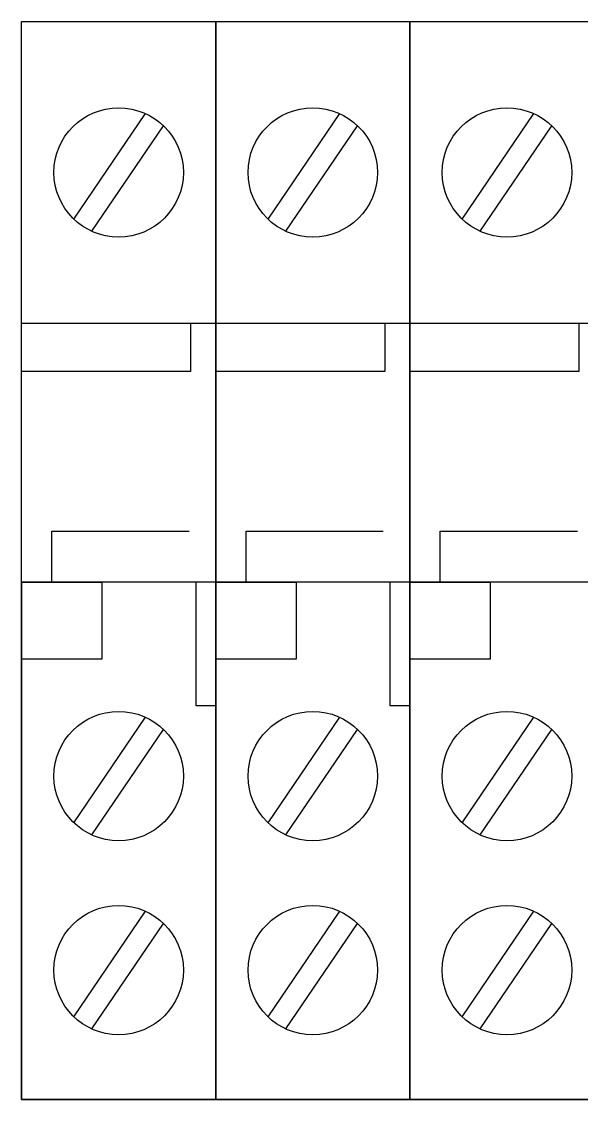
# Model space of a CAD drawing. Header units: millimetres. Extents: x 2139 to 5034, y 655 to 2700.
# Drawn here: x 3857.9 to 3898.8, y 1468 to 1546.7 of the extents above; entities that cross this region are included whole.
import ezdxf

# ---------------------------------------------------------------- set-up
doc = ezdxf.new("R2010")
doc.units = ezdxf.units.MM

msp = doc.modelspace()

# ---------------------------------------------------------------- linework, layer by layer
at = {"color": 7}
for points in [[(3857.938, 1546.711), (3872.1, 1546.711), (3872.1, 1468.033), (3857.938, 1468.033)], [(3857.938, 1546.711), (3872.1, 1546.711), (3872.1, 1524.681), (3857.938, 1524.681)], [(3857.938, 1546.711), (3872.1, 1546.711), (3872.1, 1468.033), (3857.938, 1468.033)], [(3857.938, 1546.711), (3872.1, 1546.711), (3872.1, 1524.681), (3857.938, 1524.681)], [(3857.938, 1546.711), (3872.1, 1546.711), (3872.1, 1468.033), (3857.938, 1468.033)], [(3857.938, 1546.711), (3872.1, 1546.711), (3872.1, 1524.681), (3857.938, 1524.681)], [(3857.938, 1546.711), (3872.1, 1546.711), (3872.1, 1468.033), (3857.938, 1468.033)], [(3857.938, 1546.711), (3872.1, 1546.711), (3872.1, 1524.681), (3857.938, 1524.681)], [(3857.938, 1546.711), (3872.1, 1546.711), (3872.1, 1468.033), (3857.938, 1468.033)], [(3857.938, 1546.711), (3872.1, 1546.711), (3872.1, 1524.681), (3857.938, 1524.681)], [(3857.938, 1546.711), (3872.1, 1546.711), (3872.1, 1468.033), (3857.938, 1468.033)], [(3857.938, 1546.711), (3872.1, 1546.711), (3872.1, 1524.681), (3857.938, 1524.681)], [(3857.938, 1546.711), (3872.1, 1546.711), (3872.1, 1468.033), (3857.938, 1468.033)], [(3857.938, 1546.711), (3872.1, 1546.711), (3872.1, 1524.681), (3857.938, 1524.681)], [(3857.938, 1546.711), (3872.1, 1546.711), (3872.1, 1468.033), (3857.938, 1468.033)], [(3857.938, 1546.711), (3872.1, 1546.711), (3872.1, 1524.681), (3857.938, 1524.681)], [(3857.938, 1546.711), (3872.1, 1546.711), (3872.1, 1468.033), (3857.938, 1468.033)], [(3857.938, 1546.711), (3872.1, 1546.711), (3872.1, 1524.681), (3857.938, 1524.681)], [(3857.938, 1546.711), (3872.1, 1546.711), (3872.1, 1468.033), (3857.938, 1468.033)], [(3857.938, 1546.711), (3872.1, 1546.711), (3872.1, 1524.681), (3857.938, 1524.681)], [(3857.938, 1546.711), (3872.1, 1546.711), (3872.1, 1468.033), (3857.938, 1468.033)], [(3857.938, 1546.711), (3872.1, 1546.711), (3872.1, 1524.681), (3857.938, 1524.681)], [(3857.938, 1546.711), (3872.1, 1546.711), (3872.1, 1468.033), (3857.938, 1468.033)], [(3857.938, 1546.711), (3872.1, 1546.711), (3872.1, 1524.681), (3857.938, 1524.681)], [(3857.938, 1546.711), (3872.1, 1546.711), (3872.1, 1468.033), (3857.938, 1468.033)], [(3857.938, 1546.711), (3872.1, 1546.711), (3872.1, 1524.681), (3857.938, 1524.681)], [(3857.938, 1546.711), (3872.1, 1546.711), (3872.1, 1468.033), (3857.938, 1468.033)], [(3857.938, 1546.711), (3872.1, 1546.711), (3872.1, 1524.681), (3857.938, 1524.681)], [(3857.938, 1546.711), (3872.1, 1546.711), (3872.1, 1468.033), (3857.938, 1468.033)], [(3857.938, 1546.711), (3872.1, 1546.711), (3872.1, 1524.681), (3857.938, 1524.681)], [(3857.938, 1546.711), (3872.1, 1546.711), (3872.1, 1468.033), (3857.938, 1468.033)], [(3857.938, 1546.711), (3872.1, 1546.711), (3872.1, 1524.681), (3857.938, 1524.681)], [(3857.938, 1546.711), (3872.1, 1546.711), (3872.1, 1468.033), (3857.938, 1468.033)], [(3857.938, 1546.711), (3872.1, 1546.711), (3872.1, 1524.681), (3857.938, 1524.681)], [(3857.938, 1546.711), (3872.1, 1546.711), (3872.1, 1468.033), (3857.938, 1468.033)], [(3857.938, 1546.711), (3872.1, 1546.711), (3872.1, 1524.681), (3857.938, 1524.681)], [(3857.938, 1546.711), (3872.1, 1546.711), (3872.1, 1468.033), (3857.938, 1468.033)], [(3857.938, 1546.711), (3872.1, 1546.711), (3872.1, 1524.681), (3857.938, 1524.681)], [(3857.938, 1546.711), (3872.1, 1546.711), (3872.1, 1468.033), (3857.938, 1468.033)], [(3857.938, 1546.711), (3872.1, 1546.711), (3872.1, 1524.681), (3857.938, 1524.681)], [(3872.1, 1546.711), (3886.262, 1546.711), (3886.262, 1468.033), (3872.1, 1468.033)], [(3872.1, 1546.711), (3886.262, 1546.711), (3886.262, 1524.681), (3872.1, 1524.681)], [(3872.1, 1546.711), (3886.262, 1546.711), (3886.262, 1468.033), (3872.1, 1468.033)], [(3872.1, 1546.711), (3886.262, 1546.711), (3886.262, 1524.681), (3872.1, 1524.681)], [(3872.1, 1546.711), (3886.262, 1546.711), (3886.262, 1468.033), (3872.1, 1468.033)], [(3872.1, 1546.711), (3886.262, 1546.711), (3886.262, 1524.681), (3872.1, 1524.681)], [(3872.1, 1546.711), (3886.262, 1546.711), (3886.262, 1468.033), (3872.1, 1468.033)], [(3872.1, 1546.711), (3886.262, 1546.711), (3886.262, 1524.681), (3872.1, 1524.681)], [(3872.1, 1546.711), (3886.262, 1546.711), (3886.262, 1468.033), (3872.1, 1468.033)], [(3872.1, 1546.711), (3886.262, 1546.711), (3886.262, 1524.681), (3872.1, 1524.681)], [(3872.1, 1546.711), (3886.262, 1546.711), (3886.262, 1468.033), (3872.1, 1468.033)], [(3872.1, 1546.711), (3886.262, 1546.711), (3886.262, 1524.681), (3872.1, 1524.681)], [(3872.1, 1546.711), (3886.262, 1546.711), (3886.262, 1468.033), (3872.1, 1468.033)], [(3872.1, 1546.711), (3886.262, 1546.711), (3886.262, 1524.681), (3872.1, 1524.681)], [(3872.1, 1546.711), (3886.262, 1546.711), (3886.262, 1468.033), (3872.1, 1468.033)], [(3872.1, 1546.711), (3886.262, 1546.711), (3886.262, 1524.681), (3872.1, 1524.681)], [(3872.1, 1546.711), (3886.262, 1546.711), (3886.262, 1468.033), (3872.1, 1468.033)], [(3872.1, 1546.711), (3886.262, 1546.711), (3886.262, 1524.681), (3872.1, 1524.681)], [(3872.1, 1546.711), (3886.262, 1546.711), (3886.262, 1468.033), (3872.1, 1468.033)], [(3872.1, 1546.711), (3886.262, 1546.711), (3886.262, 1524.681), (3872.1, 1524.681)], [(3872.1, 1546.711), (3886.262, 1546.711), (3886.262, 1468.033), (3872.1, 1468.033)], [(3872.1, 1546.711), (3886.262, 1546.711), (3886.262, 1524.681), (3872.1, 1524.681)], [(3872.1, 1546.711), (3886.262, 1546.711), (3886.262, 1468.033), (3872.1, 1468.033)], [(3872.1, 1546.711), (3886.262, 1546.711), (3886.262, 1524.681), (3872.1, 1524.681)], [(3872.1, 1546.711), (3886.262, 1546.711), (3886.262, 1468.033), (3872.1, 1468.033)], [(3872.1, 1546.711), (3886.262, 1546.711), (3886.262, 1524.681), (3872.1, 1524.681)], [(3872.1, 1546.711), (3886.262, 1546.711), (3886.262, 1468.033), (3872.1, 1468.033)], [(3872.1, 1546.711), (3886.262, 1546.711), (3886.262, 1524.681), (3872.1, 1524.681)], [(3872.1, 1546.711), (3886.262, 1546.711), (3886.262, 1468.033), (3872.1, 1468.033)], [(3872.1, 1546.711), (3886.262, 1546.711), (3886.262, 1524.681), (3872.1, 1524.681)], [(3872.1, 1546.711), (3886.262, 1546.711), (3886.262, 1468.033), (3872.1, 1468.033)], [(3872.1, 1546.711), (3886.262, 1546.711), (3886.262, 1524.681), (3872.1, 1524.681)], [(3872.1, 1546.711), (3886.262, 1546.711), (3886.262, 1468.033), (3872.1, 1468.033)], [(3872.1, 1546.711), (3886.262, 1546.711), (3886.262, 1524.681), (3872.1, 1524.681)], [(3872.1, 1546.711), (3886.262, 1546.711), (3886.262, 1468.033), (3872.1, 1468.033)], [(3872.1, 1546.711), (3886.262, 1546.711), (3886.262, 1524.681), (3872.1, 1524.681)], [(3872.1, 1546.711), (3886.262, 1546.711), (3886.262, 1468.033), (3872.1, 1468.033)], [(3872.1, 1546.711), (3886.262, 1546.711), (3886.262, 1524.681), (3872.1, 1524.681)], [(3872.1, 1546.711), (3886.262, 1546.711), (3886.262, 1468.033), (3872.1, 1468.033)], [(3872.1, 1546.711), (3886.262, 1546.711), (3886.262, 1524.681), (3872.1, 1524.681)], [(3886.262, 1546.711), (3900.424, 1546.711), (3900.424, 1468.033), (3886.262, 1468.033)], [(3886.262, 1546.711), (3900.424, 1546.711), (3900.424, 1524.681), (3886.262, 1524.681)], [(3886.262, 1546.711), (3900.424, 1546.711), (3900.424, 1468.033), (3886.262, 1468.033)], [(3886.262, 1546.711), (3900.424, 1546.711), (3900.424, 1524.681), (3886.262, 1524.681)], [(3886.262, 1546.711), (3900.424, 1546.711), (3900.424, 1468.033), (3886.262, 1468.033)], [(3886.262, 1546.711), (3900.424, 1546.711), (3900.424, 1524.681), (3886.262, 1524.681)], [(3886.262, 1546.711), (3900.424, 1546.711), (3900.424, 1468.033), (3886.262, 1468.033)], [(3886.262, 1546.711), (3900.424, 1546.711), (3900.424, 1524.681), (3886.262, 1524.681)], [(3886.262, 1546.711), (3900.424, 1546.711), (3900.424, 1468.033), (3886.262, 1468.033)], [(3886.262, 1546.711), (3900.424, 1546.711), (3900.424, 1524.681), (3886.262, 1524.681)], [(3886.262, 1546.711), (3900.424, 1546.711), (3900.424, 1468.033), (3886.262, 1468.033)], [(3886.262, 1546.711), (3900.424, 1546.711), (3900.424, 1524.681), (3886.262, 1524.681)], [(3886.262, 1546.711), (3900.424, 1546.711), (3900.424, 1468.033), (3886.262, 1468.033)], [(3886.262, 1546.711), (3900.424, 1546.711), (3900.424, 1524.681), (3886.262, 1524.681)], [(3886.262, 1546.711), (3900.424, 1546.711), (3900.424, 1468.033), (3886.262, 1468.033)], [(3886.262, 1546.711), (3900.424, 1546.711), (3900.424, 1524.681), (3886.262, 1524.681)], [(3886.262, 1546.711), (3900.424, 1546.711), (3900.424, 1468.033), (3886.262, 1468.033)], [(3886.262, 1546.711), (3900.424, 1546.711), (3900.424, 1524.681), (3886.262, 1524.681)], [(3886.262, 1546.711), (3900.424, 1546.711), (3900.424, 1468.033), (3886.262, 1468.033)], [(3886.262, 1546.711), (3900.424, 1546.711), (3900.424, 1524.681), (3886.262, 1524.681)], [(3886.262, 1546.711), (3900.424, 1546.711), (3900.424, 1468.033), (3886.262, 1468.033)], [(3886.262, 1546.711), (3900.424, 1546.711), (3900.424, 1524.681), (3886.262, 1524.681)], [(3886.262, 1546.711), (3900.424, 1546.711), (3900.424, 1468.033), (3886.262, 1468.033)], [(3886.262, 1546.711), (3900.424, 1546.711), (3900.424, 1524.681), (3886.262, 1524.681)], [(3886.262, 1546.711), (3900.424, 1546.711), (3900.424, 1468.033), (3886.262, 1468.033)], [(3886.262, 1546.711), (3900.424, 1546.711), (3900.424, 1524.681), (3886.262, 1524.681)], [(3886.262, 1546.711), (3900.424, 1546.711), (3900.424, 1468.033), (3886.262, 1468.033)], [(3886.262, 1546.711), (3900.424, 1546.711), (3900.424, 1524.681), (3886.262, 1524.681)], [(3886.262, 1546.711), (3900.424, 1546.711), (3900.424, 1468.033), (3886.262, 1468.033)], [(3886.262, 1546.711), (3900.424, 1546.711), (3900.424, 1524.681), (3886.262, 1524.681)], [(3886.262, 1546.711), (3900.424, 1546.711), (3900.424, 1468.033), (3886.262, 1468.033)], [(3886.262, 1546.711), (3900.424, 1546.711), (3900.424, 1524.681), (3886.262, 1524.681)], [(3886.262, 1546.711), (3900.424, 1546.711), (3900.424, 1468.033), (3886.262, 1468.033)], [(3886.262, 1546.711), (3900.424, 1546.711), (3900.424, 1524.681), (3886.262, 1524.681)], [(3886.262, 1546.711), (3900.424, 1546.711), (3900.424, 1468.033), (3886.262, 1468.033)], [(3886.262, 1546.711), (3900.424, 1546.711), (3900.424, 1524.681), (3886.262, 1524.681)], [(3886.262, 1546.711), (3900.424, 1546.711), (3900.424, 1468.033), (3886.262, 1468.033)], [(3886.262, 1546.711), (3900.424, 1546.711), (3900.424, 1524.681), (3886.262, 1524.681)], [(3886.262, 1546.711), (3900.424, 1546.711), (3900.424, 1468.033), (3886.262, 1468.033)], [(3886.262, 1546.711), (3900.424, 1546.711), (3900.424, 1524.681), (3886.262, 1524.681)], [(3857.938, 1468.033), (3872.1, 1468.033), (3872.1, 1505.798), (3857.938, 1505.798)], [(3857.938, 1505.798), (3863.801, 1505.798), (3863.801, 1500.162), (3857.938, 1500.162)], [(3857.938, 1468.033), (3872.1, 1468.033), (3872.1, 1505.798), (3857.938, 1505.798)], [(3857.938, 1505.798), (3863.801, 1505.798), (3863.801, 1500.162), (3857.938, 1500.162)], [(3857.938, 1468.033), (3872.1, 1468.033), (3872.1, 1505.798), (3857.938, 1505.798)], [(3857.938, 1505.798), (3863.801, 1505.798), (3863.801, 1500.162), (3857.938, 1500.162)], [(3857.938, 1468.033), (3872.1, 1468.033), (3872.1, 1505.798), (3857.938, 1505.798)], [(3857.938, 1505.798), (3863.801, 1505.798), (3863.801, 1500.162), (3857.938, 1500.162)], [(3857.938, 1468.033), (3872.1, 1468.033), (3872.1, 1505.798), (3857.938, 1505.798)], [(3857.938, 1505.798), (3863.801, 1505.798), (3863.801, 1500.162), (3857.938, 1500.162)], [(3857.938, 1468.033), (3872.1, 1468.033), (3872.1, 1505.798), (3857.938, 1505.798)], [(3857.938, 1505.798), (3863.801, 1505.798), (3863.801, 1500.162), (3857.938, 1500.162)], [(3857.938, 1468.033), (3872.1, 1468.033), (3872.1, 1505.798), (3857.938, 1505.798)], [(3857.938, 1505.798), (3863.801, 1505.798), (3863.801, 1500.162), (3857.938, 1500.162)], [(3857.938, 1468.033), (3872.1, 1468.033), (3872.1, 1505.798), (3857.938, 1505.798)], [(3857.938, 1505.798), (3863.801, 1505.798), (3863.801, 1500.162), (3857.938, 1500.162)], [(3857.938, 1468.033), (3872.1, 1468.033), (3872.1, 1505.798), (3857.938, 1505.798)], [(3857.938, 1505.798), (3863.801, 1505.798), (3863.801, 1500.162), (3857.938, 1500.162)], [(3857.938, 1468.033), (3872.1, 1468.033), (3872.1, 1505.798), (3857.938, 1505.798)], [(3857.938, 1505.798), (3863.801, 1505.798), (3863.801, 1500.162), (3857.938, 1500.162)], [(3857.938, 1468.033), (3872.1, 1468.033), (3872.1, 1505.798), (3857.938, 1505.798)], [(3857.938, 1505.798), (3863.801, 1505.798), (3863.801, 1500.162), (3857.938, 1500.162)], [(3857.938, 1468.033), (3872.1, 1468.033), (3872.1, 1505.798), (3857.938, 1505.798)], [(3857.938, 1505.798), (3863.801, 1505.798), (3863.801, 1500.162), (3857.938, 1500.162)], [(3857.938, 1468.033), (3872.1, 1468.033), (3872.1, 1505.798), (3857.938, 1505.798)], [(3857.938, 1505.798), (3863.801, 1505.798), (3863.801, 1500.162), (3857.938, 1500.162)], [(3857.938, 1468.033), (3872.1, 1468.033), (3872.1, 1505.798), (3857.938, 1505.798)], [(3857.938, 1505.798), (3863.801, 1505.798), (3863.801, 1500.162), (3857.938, 1500.162)], [(3857.938, 1468.033), (3872.1, 1468.033), (3872.1, 1505.798), (3857.938, 1505.798)], [(3857.938, 1505.798), (3863.801, 1505.798), (3863.801, 1500.162), (3857.938, 1500.162)], [(3857.938, 1468.033), (3872.1, 1468.033), (3872.1, 1505.798), (3857.938, 1505.798)], [(3857.938, 1505.798), (3863.801, 1505.798), (3863.801, 1500.162), (3857.938, 1500.162)], [(3857.938, 1468.033), (3872.1, 1468.033), (3872.1, 1505.798), (3857.938, 1505.798)], [(3857.938, 1505.798), (3863.801, 1505.798), (3863.801, 1500.162), (3857.938, 1500.162)], [(3857.938, 1468.033), (3872.1, 1468.033), (3872.1, 1505.798), (3857.938, 1505.798)], [(3857.938, 1505.798), (3863.801, 1505.798), (3863.801, 1500.162), (3857.938, 1500.162)], [(3857.938, 1468.033), (3872.1, 1468.033), (3872.1, 1505.798), (3857.938, 1505.798)], [(3857.938, 1505.798), (3863.801, 1505.798), (3863.801, 1500.162), (3857.938, 1500.162)], [(3857.938, 1468.033), (3872.1, 1468.033), (3872.1, 1505.798), (3857.938, 1505.798)], [(3857.938, 1505.798), (3863.801, 1505.798), (3863.801, 1500.162), (3857.938, 1500.162)], [(3872.1, 1505.798), (3870.637, 1505.798), (3870.637, 1496.785), (3872.1, 1496.785)], [(3872.1, 1505.798), (3870.637, 1505.798), (3870.637, 1496.785), (3872.1, 1496.785)], [(3872.1, 1505.798), (3870.637, 1505.798), (3870.637, 1496.785), (3872.1, 1496.785)], [(3872.1, 1505.798), (3870.637, 1505.798), (3870.637, 1496.785), (3872.1, 1496.785)], [(3872.1, 1505.798), (3870.637, 1505.798), (3870.637, 1496.785), (3872.1, 1496.785)], [(3872.1, 1505.798), (3870.637, 1505.798), (3870.637, 1496.785), (3872.1, 1496.785)], [(3872.1, 1505.798), (3870.637, 1505.798), (3870.637, 1496.785), (3872.1, 1496.785)], [(3872.1, 1505.798), (3870.637, 1505.798), (3870.637, 1496.785), (3872.1, 1496.785)], [(3872.1, 1505.798), (3870.637, 1505.798), (3870.637, 1496.785), (3872.1, 1496.785)], [(3872.1, 1505.798), (3870.637, 1505.798), (3870.637, 1496.785), (3872.1, 1496.785)], [(3872.1, 1505.798), (3870.637, 1505.798), (3870.637, 1496.785), (3872.1, 1496.785)], [(3872.1, 1505.798), (3870.637, 1505.798), (3870.637, 1496.785), (3872.1, 1496.785)], [(3872.1, 1505.798), (3870.637, 1505.798), (3870.637, 1496.785), (3872.1, 1496.785)], [(3872.1, 1505.798), (3870.637, 1505.798), (3870.637, 1496.785), (3872.1, 1496.785)], [(3872.1, 1505.798), (3870.637, 1505.798), (3870.637, 1496.785), (3872.1, 1496.785)], [(3872.1, 1505.798), (3870.637, 1505.798), (3870.637, 1496.785), (3872.1, 1496.785)], [(3872.1, 1505.798), (3870.637, 1505.798), (3870.637, 1496.785), (3872.1, 1496.785)], [(3872.1, 1505.798), (3870.637, 1505.798), (3870.637, 1496.785), (3872.1, 1496.785)], [(3872.1, 1505.798), (3870.637, 1505.798), (3870.637, 1496.785), (3872.1, 1496.785)], [(3872.1, 1505.798), (3870.637, 1505.798), (3870.637, 1496.785), (3872.1, 1496.785)], [(3872.1, 1468.033), (3886.262, 1468.033), (3886.262, 1505.798), (3872.1, 1505.798)], [(3872.1, 1505.798), (3877.963, 1505.798), (3877.963, 1500.162), (3872.1, 1500.162)], [(3872.1, 1468.033), (3886.262, 1468.033), (3886.262, 1505.798), (3872.1, 1505.798)], [(3872.1, 1505.798), (3877.963, 1505.798), (3877.963, 1500.162), (3872.1, 1500.162)], [(3872.1, 1468.033), (3886.262, 1468.033), (3886.262, 1505.798), (3872.1, 1505.798)], [(3872.1, 1505.798), (3877.963, 1505.798), (3877.963, 1500.162), (3872.1, 1500.162)], [(3872.1, 1468.033), (3886.262, 1468.033), (3886.262, 1505.798), (3872.1, 1505.798)], [(3872.1, 1505.798), (3877.963, 1505.798), (3877.963, 1500.162), (3872.1, 1500.162)], [(3872.1, 1468.033), (3886.262, 1468.033), (3886.262, 1505.798), (3872.1, 1505.798)], [(3872.1, 1505.798), (3877.963, 1505.798), (3877.963, 1500.162), (3872.1, 1500.162)], [(3872.1, 1468.033), (3886.262, 1468.033), (3886.262, 1505.798), (3872.1, 1505.798)], [(3872.1, 1505.798), (3877.963, 1505.798), (3877.963, 1500.162), (3872.1, 1500.162)], [(3872.1, 1468.033), (3886.262, 1468.033), (3886.262, 1505.798), (3872.1, 1505.798)], [(3872.1, 1505.798), (3877.963, 1505.798), (3877.963, 1500.162), (3872.1, 1500.162)], [(3872.1, 1468.033), (3886.262, 1468.033), (3886.262, 1505.798), (3872.1, 1505.798)], [(3872.1, 1505.798), (3877.963, 1505.798), (3877.963, 1500.162), (3872.1, 1500.162)], [(3872.1, 1468.033), (3886.262, 1468.033), (3886.262, 1505.798), (3872.1, 1505.798)], [(3872.1, 1505.798), (3877.963, 1505.798), (3877.963, 1500.162), (3872.1, 1500.162)], [(3872.1, 1468.033), (3886.262, 1468.033), (3886.262, 1505.798), (3872.1, 1505.798)], [(3872.1, 1505.798), (3877.963, 1505.798), (3877.963, 1500.162), (3872.1, 1500.162)], [(3872.1, 1468.033), (3886.262, 1468.033), (3886.262, 1505.798), (3872.1, 1505.798)], [(3872.1, 1505.798), (3877.963, 1505.798), (3877.963, 1500.162), (3872.1, 1500.162)], [(3872.1, 1468.033), (3886.262, 1468.033), (3886.262, 1505.798), (3872.1, 1505.798)], [(3872.1, 1505.798), (3877.963, 1505.798), (3877.963, 1500.162), (3872.1, 1500.162)], [(3872.1, 1468.033), (3886.262, 1468.033), (3886.262, 1505.798), (3872.1, 1505.798)], [(3872.1, 1505.798), (3877.963, 1505.798), (3877.963, 1500.162), (3872.1, 1500.162)], [(3872.1, 1468.033), (3886.262, 1468.033), (3886.262, 1505.798), (3872.1, 1505.798)], [(3872.1, 1505.798), (3877.963, 1505.798), (3877.963, 1500.162), (3872.1, 1500.162)], [(3872.1, 1468.033), (3886.262, 1468.033), (3886.262, 1505.798), (3872.1, 1505.798)], [(3872.1, 1505.798), (3877.963, 1505.798), (3877.963, 1500.162), (3872.1, 1500.162)], [(3872.1, 1468.033), (3886.262, 1468.033), (3886.262, 1505.798), (3872.1, 1505.798)], [(3872.1, 1505.798), (3877.963, 1505.798), (3877.963, 1500.162), (3872.1, 1500.162)], [(3872.1, 1468.033), (3886.262, 1468.033), (3886.262, 1505.798), (3872.1, 1505.798)], [(3872.1, 1505.798), (3877.963, 1505.798), (3877.963, 1500.162), (3872.1, 1500.162)], [(3872.1, 1468.033), (3886.262, 1468.033), (3886.262, 1505.798), (3872.1, 1505.798)], [(3872.1, 1505.798), (3877.963, 1505.798), (3877.963, 1500.162), (3872.1, 1500.162)], [(3872.1, 1468.033), (3886.262, 1468.033), (3886.262, 1505.798), (3872.1, 1505.798)], [(3872.1, 1505.798), (3877.963, 1505.798), (3877.963, 1500.162), (3872.1, 1500.162)], [(3872.1, 1468.033), (3886.262, 1468.033), (3886.262, 1505.798), (3872.1, 1505.798)], [(3872.1, 1505.798), (3877.963, 1505.798), (3877.963, 1500.162), (3872.1, 1500.162)], [(3886.262, 1505.798), (3884.799, 1505.798), (3884.799, 1496.785), (3886.262, 1496.785)], [(3886.262, 1505.798), (3884.799, 1505.798), (3884.799, 1496.785), (3886.262, 1496.785)], [(3886.262, 1505.798), (3884.799, 1505.798), (3884.799, 1496.785), (3886.262, 1496.785)], [(3886.262, 1505.798), (3884.799, 1505.798), (3884.799, 1496.785), (3886.262, 1496.785)], [(3886.262, 1505.798), (3884.799, 1505.798), (3884.799, 1496.785), (3886.262, 1496.785)], [(3886.262, 1505.798), (3884.799, 1505.798), (3884.799, 1496.785), (3886.262, 1496.785)], [(3886.262, 1505.798), (3884.799, 1505.798), (3884.799, 1496.785), (3886.262, 1496.785)], [(3886.262, 1505.798), (3884.799, 1505.798), (3884.799, 1496.785), (3886.262, 1496.785)], [(3886.262, 1505.798), (3884.799, 1505.798), (3884.799, 1496.785), (3886.262, 1496.785)], [(3886.262, 1505.798), (3884.799, 1505.798), (3884.799, 1496.785), (3886.262, 1496.785)], [(3886.262, 1505.798), (3884.799, 1505.798), (3884.799, 1496.785), (3886.262, 1496.785)], [(3886.262, 1505.798), (3884.799, 1505.798), (3884.799, 1496.785), (3886.262, 1496.785)], [(3886.262, 1505.798), (3884.799, 1505.798), (3884.799, 1496.785), (3886.262, 1496.785)], [(3886.262, 1505.798), (3884.799, 1505.798), (3884.799, 1496.785), (3886.262, 1496.785)], [(3886.262, 1505.798), (3884.799, 1505.798), (3884.799, 1496.785), (3886.262, 1496.785)], [(3886.262, 1505.798), (3884.799, 1505.798), (3884.799, 1496.785), (3886.262, 1496.785)], [(3886.262, 1505.798), (3884.799, 1505.798), (3884.799, 1496.785), (3886.262, 1496.785)], [(3886.262, 1505.798), (3884.799, 1505.798), (3884.799, 1496.785), (3886.262, 1496.785)], [(3886.262, 1505.798), (3884.799, 1505.798), (3884.799, 1496.785), (3886.262, 1496.785)], [(3886.262, 1505.798), (3884.799, 1505.798), (3884.799, 1496.785), (3886.262, 1496.785)], [(3886.262, 1468.033), (3900.424, 1468.033), (3900.424, 1505.798), (3886.262, 1505.798)], [(3886.262, 1505.798), (3892.125, 1505.798), (3892.125, 1500.162), (3886.262, 1500.162)], [(3886.262, 1468.033), (3900.424, 1468.033), (3900.424, 1505.798), (3886.262, 1505.798)], [(3886.262, 1505.798), (3892.125, 1505.798), (3892.125, 1500.162), (3886.262, 1500.162)], [(3886.262, 1468.033), (3900.424, 1468.033), (3900.424, 1505.798), (3886.262, 1505.798)], [(3886.262, 1505.798), (3892.125, 1505.798), (3892.125, 1500.162), (3886.262, 1500.162)], [(3886.262, 1468.033), (3900.424, 1468.033), (3900.424, 1505.798), (3886.262, 1505.798)], [(3886.262, 1505.798), (3892.125, 1505.798), (3892.125, 1500.162), (3886.262, 1500.162)], [(3886.262, 1468.033), (3900.424, 1468.033), (3900.424, 1505.798), (3886.262, 1505.798)], [(3886.262, 1505.798), (3892.125, 1505.798), (3892.125, 1500.162), (3886.262, 1500.162)], [(3886.262, 1468.033), (3900.424, 1468.033), (3900.424, 1505.798), (3886.262, 1505.798)], [(3886.262, 1505.798), (3892.125, 1505.798), (3892.125, 1500.162), (3886.262, 1500.162)], [(3886.262, 1468.033), (3900.424, 1468.033), (3900.424, 1505.798), (3886.262, 1505.798)], [(3886.262, 1505.798), (3892.125, 1505.798), (3892.125, 1500.162), (3886.262, 1500.162)], [(3886.262, 1468.033), (3900.424, 1468.033), (3900.424, 1505.798), (3886.262, 1505.798)], [(3886.262, 1505.798), (3892.125, 1505.798), (3892.125, 1500.162), (3886.262, 1500.162)], [(3886.262, 1468.033), (3900.424, 1468.033), (3900.424, 1505.798), (3886.262, 1505.798)], [(3886.262, 1505.798), (3892.125, 1505.798), (3892.125, 1500.162), (3886.262, 1500.162)], [(3886.262, 1468.033), (3900.424, 1468.033), (3900.424, 1505.798), (3886.262, 1505.798)], [(3886.262, 1505.798), (3892.125, 1505.798), (3892.125, 1500.162), (3886.262, 1500.162)], [(3886.262, 1468.033), (3900.424, 1468.033), (3900.424, 1505.798), (3886.262, 1505.798)], [(3886.262, 1505.798), (3892.125, 1505.798), (3892.125, 1500.162), (3886.262, 1500.162)], [(3886.262, 1468.033), (3900.424, 1468.033), (3900.424, 1505.798), (3886.262, 1505.798)], [(3886.262, 1505.798), (3892.125, 1505.798), (3892.125, 1500.162), (3886.262, 1500.162)], [(3886.262, 1468.033), (3900.424, 1468.033), (3900.424, 1505.798), (3886.262, 1505.798)], [(3886.262, 1505.798), (3892.125, 1505.798), (3892.125, 1500.162), (3886.262, 1500.162)], [(3886.262, 1468.033), (3900.424, 1468.033), (3900.424, 1505.798), (3886.262, 1505.798)], [(3886.262, 1505.798), (3892.125, 1505.798), (3892.125, 1500.162), (3886.262, 1500.162)], [(3886.262, 1468.033), (3900.424, 1468.033), (3900.424, 1505.798), (3886.262, 1505.798)], [(3886.262, 1505.798), (3892.125, 1505.798), (3892.125, 1500.162), (3886.262, 1500.162)], [(3886.262, 1468.033), (3900.424, 1468.033), (3900.424, 1505.798), (3886.262, 1505.798)], [(3886.262, 1505.798), (3892.125, 1505.798), (3892.125, 1500.162), (3886.262, 1500.162)], [(3886.262, 1468.033), (3900.424, 1468.033), (3900.424, 1505.798), (3886.262, 1505.798)], [(3886.262, 1505.798), (3892.125, 1505.798), (3892.125, 1500.162), (3886.262, 1500.162)], [(3886.262, 1468.033), (3900.424, 1468.033), (3900.424, 1505.798), (3886.262, 1505.798)], [(3886.262, 1505.798), (3892.125, 1505.798), (3892.125, 1500.162), (3886.262, 1500.162)], [(3886.262, 1468.033), (3900.424, 1468.033), (3900.424, 1505.798), (3886.262, 1505.798)], [(3886.262, 1505.798), (3892.125, 1505.798), (3892.125, 1500.162), (3886.262, 1500.162)], [(3886.262, 1468.033), (3900.424, 1468.033), (3900.424, 1505.798), (3886.262, 1505.798)], [(3886.262, 1505.798), (3892.125, 1505.798), (3892.125, 1500.162), (3886.262, 1500.162)]]:
    msp.add_lwpolyline(points, close=True, dxfattribs=at)
for points in [[(3861.754, 1532.286), (3866.984, 1539.988)], [(3861.754, 1532.286), (3866.984, 1539.988)], [(3861.754, 1532.286), (3866.984, 1539.988)], [(3861.754, 1532.286), (3866.984, 1539.988)], [(3861.754, 1532.286), (3866.984, 1539.988)], [(3861.754, 1532.286), (3866.984, 1539.988)], [(3861.754, 1532.286), (3866.984, 1539.988)], [(3861.754, 1532.286), (3866.984, 1539.988)], [(3861.754, 1532.286), (3866.984, 1539.988)], [(3861.754, 1532.286), (3866.984, 1539.988)], [(3861.754, 1532.286), (3866.984, 1539.988)], [(3861.754, 1532.286), (3866.984, 1539.988)], [(3861.754, 1532.286), (3866.984, 1539.988)], [(3861.754, 1532.286), (3866.984, 1539.988)], [(3861.754, 1532.286), (3866.984, 1539.988)], [(3861.754, 1532.286), (3866.984, 1539.988)], [(3861.754, 1532.286), (3866.984, 1539.988)], [(3861.754, 1532.286), (3866.984, 1539.988)], [(3861.754, 1532.286), (3866.984, 1539.988)], [(3861.754, 1532.286), (3866.984, 1539.988)], [(3875.916, 1532.286), (3881.146, 1539.988)], [(3875.916, 1532.286), (3881.146, 1539.988)], [(3875.916, 1532.286), (3881.146, 1539.988)], [(3875.916, 1532.286), (3881.146, 1539.988)], [(3875.916, 1532.286), (3881.146, 1539.988)], [(3875.916, 1532.286), (3881.146, 1539.988)], [(3875.916, 1532.286), (3881.146, 1539.988)], [(3875.916, 1532.286), (3881.146, 1539.988)], [(3875.916, 1532.286), (3881.146, 1539.988)], [(3875.916, 1532.286), (3881.146, 1539.988)], [(3875.916, 1532.286), (3881.146, 1539.988)], [(3875.916, 1532.286), (3881.146, 1539.988)], [(3875.916, 1532.286), (3881.146, 1539.988)], [(3875.916, 1532.286), (3881.146, 1539.988)], [(3875.916, 1532.286), (3881.146, 1539.988)], [(3875.916, 1532.286), (3881.146, 1539.988)], [(3875.916, 1532.286), (3881.146, 1539.988)], [(3875.916, 1532.286), (3881.146, 1539.988)], [(3875.916, 1532.286), (3881.146, 1539.988)], [(3875.916, 1532.286), (3881.146, 1539.988)], [(3890.078, 1532.286), (3895.308, 1539.988)], [(3890.078, 1532.286), (3895.308, 1539.988)], [(3890.078, 1532.286), (3895.308, 1539.988)], [(3890.078, 1532.286), (3895.308, 1539.988)], [(3890.078, 1532.286), (3895.308, 1539.988)], [(3890.078, 1532.286), (3895.308, 1539.988)], [(3890.078, 1532.286), (3895.308, 1539.988)], [(3890.078, 1532.286), (3895.308, 1539.988)], [(3890.078, 1532.286), (3895.308, 1539.988)], [(3890.078, 1532.286), (3895.308, 1539.988)], [(3890.078, 1532.286), (3895.308, 1539.988)], [(3890.078, 1532.286), (3895.308, 1539.988)], [(3890.078, 1532.286), (3895.308, 1539.988)], [(3890.078, 1532.286), (3895.308, 1539.988)], [(3890.078, 1532.286), (3895.308, 1539.988)], [(3890.078, 1532.286), (3895.308, 1539.988)], [(3890.078, 1532.286), (3895.308, 1539.988)], [(3890.078, 1532.286), (3895.308, 1539.988)], [(3890.078, 1532.286), (3895.308, 1539.988)], [(3890.078, 1532.286), (3895.308, 1539.988)], [(3863.056, 1531.403), (3868.285, 1539.104)], [(3863.056, 1531.403), (3868.285, 1539.104)], [(3863.056, 1531.403), (3868.285, 1539.104)], [(3863.056, 1531.403), (3868.285, 1539.104)], [(3863.056, 1531.403), (3868.285, 1539.104)], [(3863.056, 1531.403), (3868.285, 1539.104)], [(3863.056, 1531.403), (3868.285, 1539.104)], [(3863.056, 1531.403), (3868.285, 1539.104)], [(3863.056, 1531.403), (3868.285, 1539.104)], [(3863.056, 1531.403), (3868.285, 1539.104)], [(3863.056, 1531.403), (3868.285, 1539.104)], [(3863.056, 1531.403), (3868.285, 1539.104)], [(3863.056, 1531.403), (3868.285, 1539.104)], [(3863.056, 1531.403), (3868.285, 1539.104)], [(3863.056, 1531.403), (3868.285, 1539.104)], [(3863.056, 1531.403), (3868.285, 1539.104)], [(3863.056, 1531.403), (3868.285, 1539.104)], [(3863.056, 1531.403), (3868.285, 1539.104)], [(3863.056, 1531.403), (3868.285, 1539.104)], [(3863.056, 1531.403), (3868.285, 1539.104)], [(3877.218, 1531.403), (3882.448, 1539.104)], [(3877.218, 1531.403), (3882.448, 1539.104)], [(3877.218, 1531.403), (3882.448, 1539.104)], [(3877.218, 1531.403), (3882.448, 1539.104)], [(3877.218, 1531.403), (3882.448, 1539.104)], [(3877.218, 1531.403), (3882.448, 1539.104)], [(3877.218, 1531.403), (3882.448, 1539.104)], [(3877.218, 1531.403), (3882.448, 1539.104)], [(3877.218, 1531.403), (3882.448, 1539.104)], [(3877.218, 1531.403), (3882.448, 1539.104)], [(3877.218, 1531.403), (3882.448, 1539.104)], [(3877.218, 1531.403), (3882.448, 1539.104)], [(3877.218, 1531.403), (3882.448, 1539.104)], [(3877.218, 1531.403), (3882.448, 1539.104)], [(3877.218, 1531.403), (3882.448, 1539.104)], [(3877.218, 1531.403), (3882.448, 1539.104)], [(3877.218, 1531.403), (3882.448, 1539.104)], [(3877.218, 1531.403), (3882.448, 1539.104)], [(3877.218, 1531.403), (3882.448, 1539.104)], [(3877.218, 1531.403), (3882.448, 1539.104)], [(3891.38, 1531.403), (3896.61, 1539.104)], [(3891.38, 1531.403), (3896.61, 1539.104)], [(3891.38, 1531.403), (3896.61, 1539.104)], [(3891.38, 1531.403), (3896.61, 1539.104)], [(3891.38, 1531.403), (3896.61, 1539.104)], [(3891.38, 1531.403), (3896.61, 1539.104)], [(3891.38, 1531.403), (3896.61, 1539.104)], [(3891.38, 1531.403), (3896.61, 1539.104)], [(3891.38, 1531.403), (3896.61, 1539.104)], [(3891.38, 1531.403), (3896.61, 1539.104)], [(3891.38, 1531.403), (3896.61, 1539.104)], [(3891.38, 1531.403), (3896.61, 1539.104)], [(3891.38, 1531.403), (3896.61, 1539.104)], [(3891.38, 1531.403), (3896.61, 1539.104)], [(3891.38, 1531.403), (3896.61, 1539.104)], [(3891.38, 1531.403), (3896.61, 1539.104)], [(3891.38, 1531.403), (3896.61, 1539.104)], [(3891.38, 1531.403), (3896.61, 1539.104)], [(3891.38, 1531.403), (3896.61, 1539.104)], [(3891.38, 1531.403), (3896.61, 1539.104)], [(3870.264, 1524.681), (3870.264, 1521.16), (3857.938, 1521.16)], [(3870.264, 1524.681), (3870.264, 1521.16), (3857.938, 1521.16)], [(3870.264, 1524.681), (3870.264, 1521.16), (3857.938, 1521.16)], [(3870.264, 1524.681), (3870.264, 1521.16), (3857.938, 1521.16)], [(3870.264, 1524.681), (3870.264, 1521.16), (3857.938, 1521.16)], [(3870.264, 1524.681), (3870.264, 1521.16), (3857.938, 1521.16)], [(3870.264, 1524.681), (3870.264, 1521.16), (3857.938, 1521.16)], [(3870.264, 1524.681), (3870.264, 1521.16), (3857.938, 1521.16)], [(3870.264, 1524.681), (3870.264, 1521.16), (3857.938, 1521.16)], [(3870.264, 1524.681), (3870.264, 1521.16), (3857.938, 1521.16)], [(3870.264, 1524.681), (3870.264, 1521.16), (3857.938, 1521.16)], [(3870.264, 1524.681), (3870.264, 1521.16), (3857.938, 1521.16)], [(3870.264, 1524.681), (3870.264, 1521.16), (3857.938, 1521.16)], [(3870.264, 1524.681), (3870.264, 1521.16), (3857.938, 1521.16)], [(3870.264, 1524.681), (3870.264, 1521.16), (3857.938, 1521.16)], [(3870.264, 1524.681), (3870.264, 1521.16), (3857.938, 1521.16)], [(3870.264, 1524.681), (3870.264, 1521.16), (3857.938, 1521.16)], [(3870.264, 1524.681), (3870.264, 1521.16), (3857.938, 1521.16)], [(3870.264, 1524.681), (3870.264, 1521.16), (3857.938, 1521.16)], [(3870.264, 1524.681), (3870.264, 1521.16), (3857.938, 1521.16)], [(3884.426, 1524.681), (3884.426, 1521.16), (3872.1, 1521.16)], [(3884.426, 1524.681), (3884.426, 1521.16), (3872.1, 1521.16)], [(3884.426, 1524.681), (3884.426, 1521.16), (3872.1, 1521.16)], [(3884.426, 1524.681), (3884.426, 1521.16), (3872.1, 1521.16)], [(3884.426, 1524.681), (3884.426, 1521.16), (3872.1, 1521.16)], [(3884.426, 1524.681), (3884.426, 1521.16), (3872.1, 1521.16)], [(3884.426, 1524.681), (3884.426, 1521.16), (3872.1, 1521.16)], [(3884.426, 1524.681), (3884.426, 1521.16), (3872.1, 1521.16)], [(3884.426, 1524.681), (3884.426, 1521.16), (3872.1, 1521.16)], [(3884.426, 1524.681), (3884.426, 1521.16), (3872.1, 1521.16)], [(3884.426, 1524.681), (3884.426, 1521.16), (3872.1, 1521.16)], [(3884.426, 1524.681), (3884.426, 1521.16), (3872.1, 1521.16)], [(3884.426, 1524.681), (3884.426, 1521.16), (3872.1, 1521.16)], [(3884.426, 1524.681), (3884.426, 1521.16), (3872.1, 1521.16)], [(3884.426, 1524.681), (3884.426, 1521.16), (3872.1, 1521.16)], [(3884.426, 1524.681), (3884.426, 1521.16), (3872.1, 1521.16)], [(3884.426, 1524.681), (3884.426, 1521.16), (3872.1, 1521.16)], [(3884.426, 1524.681), (3884.426, 1521.16), (3872.1, 1521.16)], [(3884.426, 1524.681), (3884.426, 1521.16), (3872.1, 1521.16)], [(3884.426, 1524.681), (3884.426, 1521.16), (3872.1, 1521.16)], [(3898.588, 1524.681), (3898.588, 1521.16), (3886.262, 1521.16)], [(3898.588, 1524.681), (3898.588, 1521.16), (3886.262, 1521.16)], [(3898.588, 1524.681), (3898.588, 1521.16), (3886.262, 1521.16)], [(3898.588, 1524.681), (3898.588, 1521.16), (3886.262, 1521.16)], [(3898.588, 1524.681), (3898.588, 1521.16), (3886.262, 1521.16)], [(3898.588, 1524.681), (3898.588, 1521.16), (3886.262, 1521.16)], [(3898.588, 1524.681), (3898.588, 1521.16), (3886.262, 1521.16)], [(3898.588, 1524.681), (3898.588, 1521.16), (3886.262, 1521.16)], [(3898.588, 1524.681), (3898.588, 1521.16), (3886.262, 1521.16)], [(3898.588, 1524.681), (3898.588, 1521.16), (3886.262, 1521.16)], [(3898.588, 1524.681), (3898.588, 1521.16), (3886.262, 1521.16)], [(3898.588, 1524.681), (3898.588, 1521.16), (3886.262, 1521.16)], [(3898.588, 1524.681), (3898.588, 1521.16), (3886.262, 1521.16)], [(3898.588, 1524.681), (3898.588, 1521.16), (3886.262, 1521.16)], [(3898.588, 1524.681), (3898.588, 1521.16), (3886.262, 1521.16)], [(3898.588, 1524.681), (3898.588, 1521.16), (3886.262, 1521.16)], [(3898.588, 1524.681), (3898.588, 1521.16), (3886.262, 1521.16)], [(3898.588, 1524.681), (3898.588, 1521.16), (3886.262, 1521.16)], [(3898.588, 1524.681), (3898.588, 1521.16), (3886.262, 1521.16)], [(3898.588, 1524.681), (3898.588, 1521.16), (3886.262, 1521.16)], [(3860.156, 1505.798), (3860.156, 1509.517), (3870.16, 1509.517)], [(3860.156, 1505.798), (3860.156, 1509.517), (3870.16, 1509.517)], [(3860.156, 1505.798), (3860.156, 1509.517), (3870.16, 1509.517)], [(3860.156, 1505.798), (3860.156, 1509.517), (3870.16, 1509.517)], [(3860.156, 1505.798), (3860.156, 1509.517), (3870.16, 1509.517)], [(3860.156, 1505.798), (3860.156, 1509.517), (3870.16, 1509.517)], [(3860.156, 1505.798), (3860.156, 1509.517), (3870.16, 1509.517)], [(3860.156, 1505.798), (3860.156, 1509.517), (3870.16, 1509.517)], [(3860.156, 1505.798), (3860.156, 1509.517), (3870.16, 1509.517)], [(3860.156, 1505.798), (3860.156, 1509.517), (3870.16, 1509.517)], [(3860.156, 1505.798), (3860.156, 1509.517), (3870.16, 1509.517)], [(3860.156, 1505.798), (3860.156, 1509.517), (3870.16, 1509.517)], [(3860.156, 1505.798), (3860.156, 1509.517), (3870.16, 1509.517)], [(3860.156, 1505.798), (3860.156, 1509.517), (3870.16, 1509.517)], [(3860.156, 1505.798), (3860.156, 1509.517), (3870.16, 1509.517)], [(3860.156, 1505.798), (3860.156, 1509.517), (3870.16, 1509.517)], [(3860.156, 1505.798), (3860.156, 1509.517), (3870.16, 1509.517)], [(3860.156, 1505.798), (3860.156, 1509.517), (3870.16, 1509.517)], [(3860.156, 1505.798), (3860.156, 1509.517), (3870.16, 1509.517)], [(3860.156, 1505.798), (3860.156, 1509.517), (3870.16, 1509.517)], [(3874.319, 1505.798), (3874.319, 1509.517), (3884.322, 1509.517)], [(3874.319, 1505.798), (3874.319, 1509.517), (3884.322, 1509.517)], [(3874.319, 1505.798), (3874.319, 1509.517), (3884.322, 1509.517)], [(3874.319, 1505.798), (3874.319, 1509.517), (3884.322, 1509.517)], [(3874.319, 1505.798), (3874.319, 1509.517), (3884.322, 1509.517)], [(3874.319, 1505.798), (3874.319, 1509.517), (3884.322, 1509.517)], [(3874.319, 1505.798), (3874.319, 1509.517), (3884.322, 1509.517)], [(3874.319, 1505.798), (3874.319, 1509.517), (3884.322, 1509.517)], [(3874.319, 1505.798), (3874.319, 1509.517), (3884.322, 1509.517)], [(3874.319, 1505.798), (3874.319, 1509.517), (3884.322, 1509.517)], [(3874.319, 1505.798), (3874.319, 1509.517), (3884.322, 1509.517)], [(3874.319, 1505.798), (3874.319, 1509.517), (3884.322, 1509.517)], [(3874.319, 1505.798), (3874.319, 1509.517), (3884.322, 1509.517)], [(3874.319, 1505.798), (3874.319, 1509.517), (3884.322, 1509.517)], [(3874.319, 1505.798), (3874.319, 1509.517), (3884.322, 1509.517)], [(3874.319, 1505.798), (3874.319, 1509.517), (3884.322, 1509.517)], [(3874.319, 1505.798), (3874.319, 1509.517), (3884.322, 1509.517)], [(3874.319, 1505.798), (3874.319, 1509.517), (3884.322, 1509.517)], [(3874.319, 1505.798), (3874.319, 1509.517), (3884.322, 1509.517)], [(3874.319, 1505.798), (3874.319, 1509.517), (3884.322, 1509.517)], [(3888.481, 1505.798), (3888.481, 1509.517), (3898.484, 1509.517)], [(3888.481, 1505.798), (3888.481, 1509.517), (3898.484, 1509.517)], [(3888.481, 1505.798), (3888.481, 1509.517), (3898.484, 1509.517)], [(3888.481, 1505.798), (3888.481, 1509.517), (3898.484, 1509.517)], [(3888.481, 1505.798), (3888.481, 1509.517), (3898.484, 1509.517)], [(3888.481, 1505.798), (3888.481, 1509.517), (3898.484, 1509.517)], [(3888.481, 1505.798), (3888.481, 1509.517), (3898.484, 1509.517)], [(3888.481, 1505.798), (3888.481, 1509.517), (3898.484, 1509.517)], [(3888.481, 1505.798), (3888.481, 1509.517), (3898.484, 1509.517)], [(3888.481, 1505.798), (3888.481, 1509.517), (3898.484, 1509.517)], [(3888.481, 1505.798), (3888.481, 1509.517), (3898.484, 1509.517)], [(3888.481, 1505.798), (3888.481, 1509.517), (3898.484, 1509.517)], [(3888.481, 1505.798), (3888.481, 1509.517), (3898.484, 1509.517)], [(3888.481, 1505.798), (3888.481, 1509.517), (3898.484, 1509.517)], [(3888.481, 1505.798), (3888.481, 1509.517), (3898.484, 1509.517)], [(3888.481, 1505.798), (3888.481, 1509.517), (3898.484, 1509.517)], [(3888.481, 1505.798), (3888.481, 1509.517), (3898.484, 1509.517)], [(3888.481, 1505.798), (3888.481, 1509.517), (3898.484, 1509.517)], [(3888.481, 1505.798), (3888.481, 1509.517), (3898.484, 1509.517)], [(3888.481, 1505.798), (3888.481, 1509.517), (3898.484, 1509.517)], [(3861.754, 1488.227), (3866.984, 1495.929)], [(3861.754, 1488.227), (3866.984, 1495.929)], [(3861.754, 1488.227), (3866.984, 1495.929)], [(3861.754, 1488.227), (3866.984, 1495.929)], [(3861.754, 1488.227), (3866.984, 1495.929)], [(3861.754, 1488.227), (3866.984, 1495.929)], [(3861.754, 1488.227), (3866.984, 1495.929)], [(3861.754, 1488.227), (3866.984, 1495.929)], [(3861.754, 1488.227), (3866.984, 1495.929)], [(3861.754, 1488.227), (3866.984, 1495.929)], [(3861.754, 1488.227), (3866.984, 1495.929)], [(3861.754, 1488.227), (3866.984, 1495.929)], [(3861.754, 1488.227), (3866.984, 1495.929)], [(3861.754, 1488.227), (3866.984, 1495.929)], [(3861.754, 1488.227), (3866.984, 1495.929)], [(3861.754, 1488.227), (3866.984, 1495.929)], [(3861.754, 1488.227), (3866.984, 1495.929)], [(3861.754, 1488.227), (3866.984, 1495.929)], [(3861.754, 1488.227), (3866.984, 1495.929)], [(3861.754, 1488.227), (3866.984, 1495.929)], [(3875.916, 1488.227), (3881.146, 1495.929)], [(3875.916, 1488.227), (3881.146, 1495.929)], [(3875.916, 1488.227), (3881.146, 1495.929)], [(3875.916, 1488.227), (3881.146, 1495.929)], [(3875.916, 1488.227), (3881.146, 1495.929)], [(3875.916, 1488.227), (3881.146, 1495.929)], [(3875.916, 1488.227), (3881.146, 1495.929)], [(3875.916, 1488.227), (3881.146, 1495.929)], [(3875.916, 1488.227), (3881.146, 1495.929)], [(3875.916, 1488.227), (3881.146, 1495.929)], [(3875.916, 1488.227), (3881.146, 1495.929)], [(3875.916, 1488.227), (3881.146, 1495.929)], [(3875.916, 1488.227), (3881.146, 1495.929)], [(3875.916, 1488.227), (3881.146, 1495.929)], [(3875.916, 1488.227), (3881.146, 1495.929)], [(3875.916, 1488.227), (3881.146, 1495.929)], [(3875.916, 1488.227), (3881.146, 1495.929)], [(3875.916, 1488.227), (3881.146, 1495.929)], [(3875.916, 1488.227), (3881.146, 1495.929)], [(3875.916, 1488.227), (3881.146, 1495.929)], [(3890.078, 1488.227), (3895.308, 1495.929)], [(3890.078, 1488.227), (3895.308, 1495.929)], [(3890.078, 1488.227), (3895.308, 1495.929)], [(3890.078, 1488.227), (3895.308, 1495.929)], [(3890.078, 1488.227), (3895.308, 1495.929)], [(3890.078, 1488.227), (3895.308, 1495.929)], [(3890.078, 1488.227), (3895.308, 1495.929)], [(3890.078, 1488.227), (3895.308, 1495.929)], [(3890.078, 1488.227), (3895.308, 1495.929)], [(3890.078, 1488.227), (3895.308, 1495.929)], [(3890.078, 1488.227), (3895.308, 1495.929)], [(3890.078, 1488.227), (3895.308, 1495.929)], [(3890.078, 1488.227), (3895.308, 1495.929)], [(3890.078, 1488.227), (3895.308, 1495.929)], [(3890.078, 1488.227), (3895.308, 1495.929)], [(3890.078, 1488.227), (3895.308, 1495.929)], [(3890.078, 1488.227), (3895.308, 1495.929)], [(3890.078, 1488.227), (3895.308, 1495.929)], [(3890.078, 1488.227), (3895.308, 1495.929)], [(3890.078, 1488.227), (3895.308, 1495.929)], [(3863.056, 1487.343), (3868.285, 1495.044)], [(3863.056, 1487.343), (3868.285, 1495.044)], [(3863.056, 1487.343), (3868.285, 1495.044)], [(3863.056, 1487.343), (3868.285, 1495.044)], [(3863.056, 1487.343), (3868.285, 1495.044)], [(3863.056, 1487.343), (3868.285, 1495.044)], [(3863.056, 1487.343), (3868.285, 1495.044)], [(3863.056, 1487.343), (3868.285, 1495.044)], [(3863.056, 1487.343), (3868.285, 1495.044)], [(3863.056, 1487.343), (3868.285, 1495.044)], [(3863.056, 1487.343), (3868.285, 1495.044)], [(3863.056, 1487.343), (3868.285, 1495.044)], [(3863.056, 1487.343), (3868.285, 1495.044)], [(3863.056, 1487.343), (3868.285, 1495.044)], [(3863.056, 1487.343), (3868.285, 1495.044)], [(3863.056, 1487.343), (3868.285, 1495.044)], [(3863.056, 1487.343), (3868.285, 1495.044)], [(3863.056, 1487.343), (3868.285, 1495.044)], [(3863.056, 1487.343), (3868.285, 1495.044)], [(3863.056, 1487.343), (3868.285, 1495.044)], [(3877.218, 1487.343), (3882.448, 1495.044)], [(3877.218, 1487.343), (3882.448, 1495.044)], [(3877.218, 1487.343), (3882.448, 1495.044)], [(3877.218, 1487.343), (3882.448, 1495.044)], [(3877.218, 1487.343), (3882.448, 1495.044)], [(3877.218, 1487.343), (3882.448, 1495.044)], [(3877.218, 1487.343), (3882.448, 1495.044)], [(3877.218, 1487.343), (3882.448, 1495.044)], [(3877.218, 1487.343), (3882.448, 1495.044)], [(3877.218, 1487.343), (3882.448, 1495.044)], [(3877.218, 1487.343), (3882.448, 1495.044)], [(3877.218, 1487.343), (3882.448, 1495.044)], [(3877.218, 1487.343), (3882.448, 1495.044)], [(3877.218, 1487.343), (3882.448, 1495.044)], [(3877.218, 1487.343), (3882.448, 1495.044)], [(3877.218, 1487.343), (3882.448, 1495.044)], [(3877.218, 1487.343), (3882.448, 1495.044)], [(3877.218, 1487.343), (3882.448, 1495.044)], [(3877.218, 1487.343), (3882.448, 1495.044)], [(3877.218, 1487.343), (3882.448, 1495.044)], [(3891.38, 1487.343), (3896.61, 1495.044)], [(3891.38, 1487.343), (3896.61, 1495.044)], [(3891.38, 1487.343), (3896.61, 1495.044)], [(3891.38, 1487.343), (3896.61, 1495.044)], [(3891.38, 1487.343), (3896.61, 1495.044)], [(3891.38, 1487.343), (3896.61, 1495.044)], [(3891.38, 1487.343), (3896.61, 1495.044)], [(3891.38, 1487.343), (3896.61, 1495.044)], [(3891.38, 1487.343), (3896.61, 1495.044)], [(3891.38, 1487.343), (3896.61, 1495.044)], [(3891.38, 1487.343), (3896.61, 1495.044)], [(3891.38, 1487.343), (3896.61, 1495.044)], [(3891.38, 1487.343), (3896.61, 1495.044)], [(3891.38, 1487.343), (3896.61, 1495.044)], [(3891.38, 1487.343), (3896.61, 1495.044)], [(3891.38, 1487.343), (3896.61, 1495.044)], [(3891.38, 1487.343), (3896.61, 1495.044)], [(3891.38, 1487.343), (3896.61, 1495.044)], [(3891.38, 1487.343), (3896.61, 1495.044)], [(3891.38, 1487.343), (3896.61, 1495.044)], [(3861.754, 1474.065), (3866.984, 1481.766)], [(3861.754, 1474.065), (3866.984, 1481.766)], [(3861.754, 1474.065), (3866.984, 1481.766)], [(3861.754, 1474.065), (3866.984, 1481.766)], [(3861.754, 1474.065), (3866.984, 1481.766)], [(3861.754, 1474.065), (3866.984, 1481.766)], [(3861.754, 1474.065), (3866.984, 1481.766)], [(3861.754, 1474.065), (3866.984, 1481.766)], [(3861.754, 1474.065), (3866.984, 1481.766)], [(3861.754, 1474.065), (3866.984, 1481.766)], [(3861.754, 1474.065), (3866.984, 1481.766)], [(3861.754, 1474.065), (3866.984, 1481.766)], [(3861.754, 1474.065), (3866.984, 1481.766)], [(3861.754, 1474.065), (3866.984, 1481.766)], [(3861.754, 1474.065), (3866.984, 1481.766)], [(3861.754, 1474.065), (3866.984, 1481.766)], [(3861.754, 1474.065), (3866.984, 1481.766)], [(3861.754, 1474.065), (3866.984, 1481.766)], [(3861.754, 1474.065), (3866.984, 1481.766)], [(3861.754, 1474.065), (3866.984, 1481.766)], [(3875.916, 1474.065), (3881.146, 1481.766)], [(3875.916, 1474.065), (3881.146, 1481.766)], [(3875.916, 1474.065), (3881.146, 1481.766)], [(3875.916, 1474.065), (3881.146, 1481.766)], [(3875.916, 1474.065), (3881.146, 1481.766)], [(3875.916, 1474.065), (3881.146, 1481.766)], [(3875.916, 1474.065), (3881.146, 1481.766)], [(3875.916, 1474.065), (3881.146, 1481.766)], [(3875.916, 1474.065), (3881.146, 1481.766)], [(3875.916, 1474.065), (3881.146, 1481.766)], [(3875.916, 1474.065), (3881.146, 1481.766)], [(3875.916, 1474.065), (3881.146, 1481.766)], [(3875.916, 1474.065), (3881.146, 1481.766)], [(3875.916, 1474.065), (3881.146, 1481.766)], [(3875.916, 1474.065), (3881.146, 1481.766)], [(3875.916, 1474.065), (3881.146, 1481.766)], [(3875.916, 1474.065), (3881.146, 1481.766)], [(3875.916, 1474.065), (3881.146, 1481.766)], [(3875.916, 1474.065), (3881.146, 1481.766)], [(3875.916, 1474.065), (3881.146, 1481.766)], [(3890.078, 1474.065), (3895.308, 1481.766)], [(3890.078, 1474.065), (3895.308, 1481.766)], [(3890.078, 1474.065), (3895.308, 1481.766)], [(3890.078, 1474.065), (3895.308, 1481.766)], [(3890.078, 1474.065), (3895.308, 1481.766)], [(3890.078, 1474.065), (3895.308, 1481.766)], [(3890.078, 1474.065), (3895.308, 1481.766)], [(3890.078, 1474.065), (3895.308, 1481.766)], [(3890.078, 1474.065), (3895.308, 1481.766)], [(3890.078, 1474.065), (3895.308, 1481.766)], [(3890.078, 1474.065), (3895.308, 1481.766)], [(3890.078, 1474.065), (3895.308, 1481.766)], [(3890.078, 1474.065), (3895.308, 1481.766)], [(3890.078, 1474.065), (3895.308, 1481.766)], [(3890.078, 1474.065), (3895.308, 1481.766)], [(3890.078, 1474.065), (3895.308, 1481.766)], [(3890.078, 1474.065), (3895.308, 1481.766)], [(3890.078, 1474.065), (3895.308, 1481.766)], [(3890.078, 1474.065), (3895.308, 1481.766)], [(3890.078, 1474.065), (3895.308, 1481.766)], [(3863.056, 1473.181), (3868.285, 1480.882)], [(3863.056, 1473.181), (3868.285, 1480.882)], [(3863.056, 1473.181), (3868.285, 1480.882)], [(3863.056, 1473.181), (3868.285, 1480.882)], [(3863.056, 1473.181), (3868.285, 1480.882)], [(3863.056, 1473.181), (3868.285, 1480.882)], [(3863.056, 1473.181), (3868.285, 1480.882)], [(3863.056, 1473.181), (3868.285, 1480.882)], [(3863.056, 1473.181), (3868.285, 1480.882)], [(3863.056, 1473.181), (3868.285, 1480.882)], [(3863.056, 1473.181), (3868.285, 1480.882)], [(3863.056, 1473.181), (3868.285, 1480.882)], [(3863.056, 1473.181), (3868.285, 1480.882)], [(3863.056, 1473.181), (3868.285, 1480.882)], [(3863.056, 1473.181), (3868.285, 1480.882)], [(3863.056, 1473.181), (3868.285, 1480.882)], [(3863.056, 1473.181), (3868.285, 1480.882)], [(3863.056, 1473.181), (3868.285, 1480.882)], [(3863.056, 1473.181), (3868.285, 1480.882)], [(3863.056, 1473.181), (3868.285, 1480.882)], [(3877.218, 1473.181), (3882.448, 1480.882)], [(3877.218, 1473.181), (3882.448, 1480.882)], [(3877.218, 1473.181), (3882.448, 1480.882)], [(3877.218, 1473.181), (3882.448, 1480.882)], [(3877.218, 1473.181), (3882.448, 1480.882)], [(3877.218, 1473.181), (3882.448, 1480.882)], [(3877.218, 1473.181), (3882.448, 1480.882)], [(3877.218, 1473.181), (3882.448, 1480.882)], [(3877.218, 1473.181), (3882.448, 1480.882)], [(3877.218, 1473.181), (3882.448, 1480.882)], [(3877.218, 1473.181), (3882.448, 1480.882)], [(3877.218, 1473.181), (3882.448, 1480.882)], [(3877.218, 1473.181), (3882.448, 1480.882)], [(3877.218, 1473.181), (3882.448, 1480.882)], [(3877.218, 1473.181), (3882.448, 1480.882)], [(3877.218, 1473.181), (3882.448, 1480.882)], [(3877.218, 1473.181), (3882.448, 1480.882)], [(3877.218, 1473.181), (3882.448, 1480.882)], [(3877.218, 1473.181), (3882.448, 1480.882)], [(3877.218, 1473.181), (3882.448, 1480.882)], [(3891.38, 1473.181), (3896.61, 1480.882)], [(3891.38, 1473.181), (3896.61, 1480.882)], [(3891.38, 1473.181), (3896.61, 1480.882)], [(3891.38, 1473.181), (3896.61, 1480.882)], [(3891.38, 1473.181), (3896.61, 1480.882)], [(3891.38, 1473.181), (3896.61, 1480.882)], [(3891.38, 1473.181), (3896.61, 1480.882)], [(3891.38, 1473.181), (3896.61, 1480.882)], [(3891.38, 1473.181), (3896.61, 1480.882)], [(3891.38, 1473.181), (3896.61, 1480.882)], [(3891.38, 1473.181), (3896.61, 1480.882)], [(3891.38, 1473.181), (3896.61, 1480.882)], [(3891.38, 1473.181), (3896.61, 1480.882)], [(3891.38, 1473.181), (3896.61, 1480.882)], [(3891.38, 1473.181), (3896.61, 1480.882)], [(3891.38, 1473.181), (3896.61, 1480.882)], [(3891.38, 1473.181), (3896.61, 1480.882)], [(3891.38, 1473.181), (3896.61, 1480.882)], [(3891.38, 1473.181), (3896.61, 1480.882)], [(3891.38, 1473.181), (3896.61, 1480.882)]]:
    msp.add_lwpolyline(points, dxfattribs=at)
for centre in [(3865.019, 1535.696), (3865.019, 1535.696), (3865.019, 1535.696), (3865.019, 1535.696), (3865.019, 1535.696), (3865.019, 1535.696), (3865.019, 1535.696), (3865.019, 1535.696), (3865.019, 1535.696), (3865.019, 1535.696), (3865.019, 1535.696), (3865.019, 1535.696), (3865.019, 1535.696), (3865.019, 1535.696), (3865.019, 1535.696), (3865.019, 1535.696), (3865.019, 1535.696), (3865.019, 1535.696), (3865.019, 1535.696), (3865.019, 1535.696), (3879.181, 1535.696), (3879.181, 1535.696), (3879.181, 1535.696), (3879.181, 1535.696), (3879.181, 1535.696), (3879.181, 1535.696), (3879.181, 1535.696), (3879.181, 1535.696), (3879.181, 1535.696), (3879.181, 1535.696), (3879.181, 1535.696), (3879.181, 1535.696), (3879.181, 1535.696), (3879.181, 1535.696), (3879.181, 1535.696), (3879.181, 1535.696), (3879.181, 1535.696), (3879.181, 1535.696), (3879.181, 1535.696), (3879.181, 1535.696), (3893.343, 1535.696), (3893.343, 1535.696), (3893.343, 1535.696), (3893.343, 1535.696), (3893.343, 1535.696), (3893.343, 1535.696), (3893.343, 1535.696), (3893.343, 1535.696), (3893.343, 1535.696), (3893.343, 1535.696), (3893.343, 1535.696), (3893.343, 1535.696), (3893.343, 1535.696), (3893.343, 1535.696), (3893.343, 1535.696), (3893.343, 1535.696), (3893.343, 1535.696), (3893.343, 1535.696), (3893.343, 1535.696), (3893.343, 1535.696), (3865.019, 1491.636), (3865.019, 1491.636), (3865.019, 1491.636), (3865.019, 1491.636), (3865.019, 1491.636), (3865.019, 1491.636), (3865.019, 1491.636), (3865.019, 1491.636), (3865.019, 1491.636), (3865.019, 1491.636), (3865.019, 1491.636), (3865.019, 1491.636), (3865.019, 1491.636), (3865.019, 1491.636), (3865.019, 1491.636), (3865.019, 1491.636), (3865.019, 1491.636), (3865.019, 1491.636), (3865.019, 1491.636), (3865.019, 1491.636), (3879.181, 1491.636), (3879.181, 1491.636), (3879.181, 1491.636), (3879.181, 1491.636), (3879.181, 1491.636), (3879.181, 1491.636), (3879.181, 1491.636), (3879.181, 1491.636), (3879.181, 1491.636), (3879.181, 1491.636), (3879.181, 1491.636), (3879.181, 1491.636), (3879.181, 1491.636), (3879.181, 1491.636), (3879.181, 1491.636), (3879.181, 1491.636), (3879.181, 1491.636), (3879.181, 1491.636), (3879.181, 1491.636), (3879.181, 1491.636), (3893.343, 1491.636), (3893.343, 1491.636), (3893.343, 1491.636), (3893.343, 1491.636), (3893.343, 1491.636), (3893.343, 1491.636), (3893.343, 1491.636), (3893.343, 1491.636), (3893.343, 1491.636), (3893.343, 1491.636), (3893.343, 1491.636), (3893.343, 1491.636), (3893.343, 1491.636), (3893.343, 1491.636), (3893.343, 1491.636), (3893.343, 1491.636), (3893.343, 1491.636), (3893.343, 1491.636), (3893.343, 1491.636), (3893.343, 1491.636), (3865.019, 1477.474), (3865.019, 1477.474), (3865.019, 1477.474), (3865.019, 1477.474), (3865.019, 1477.474), (3865.019, 1477.474), (3865.019, 1477.474), (3865.019, 1477.474), (3865.019, 1477.474), (3865.019, 1477.474), (3865.019, 1477.474), (3865.019, 1477.474), (3865.019, 1477.474), (3865.019, 1477.474), (3865.019, 1477.474), (3865.019, 1477.474), (3865.019, 1477.474), (3865.019, 1477.474), (3865.019, 1477.474), (3865.019, 1477.474), (3879.181, 1477.474), (3879.181, 1477.474), (3879.181, 1477.474), (3879.181, 1477.474), (3879.181, 1477.474), (3879.181, 1477.474), (3879.181, 1477.474), (3879.181, 1477.474), (3879.181, 1477.474), (3879.181, 1477.474), (3879.181, 1477.474), (3879.181, 1477.474), (3879.181, 1477.474), (3879.181, 1477.474), (3879.181, 1477.474), (3879.181, 1477.474), (3879.181, 1477.474), (3879.181, 1477.474), (3879.181, 1477.474), (3879.181, 1477.474), (3893.343, 1477.474), (3893.343, 1477.474), (3893.343, 1477.474), (3893.343, 1477.474), (3893.343, 1477.474), (3893.343, 1477.474), (3893.343, 1477.474), (3893.343, 1477.474), (3893.343, 1477.474), (3893.343, 1477.474), (3893.343, 1477.474), (3893.343, 1477.474), (3893.343, 1477.474), (3893.343, 1477.474), (3893.343, 1477.474), (3893.343, 1477.474), (3893.343, 1477.474), (3893.343, 1477.474), (3893.343, 1477.474), (3893.343, 1477.474)]:
    msp.add_circle(centre, 4.721, dxfattribs=at)

doc.saveas('drawing.dxf')
